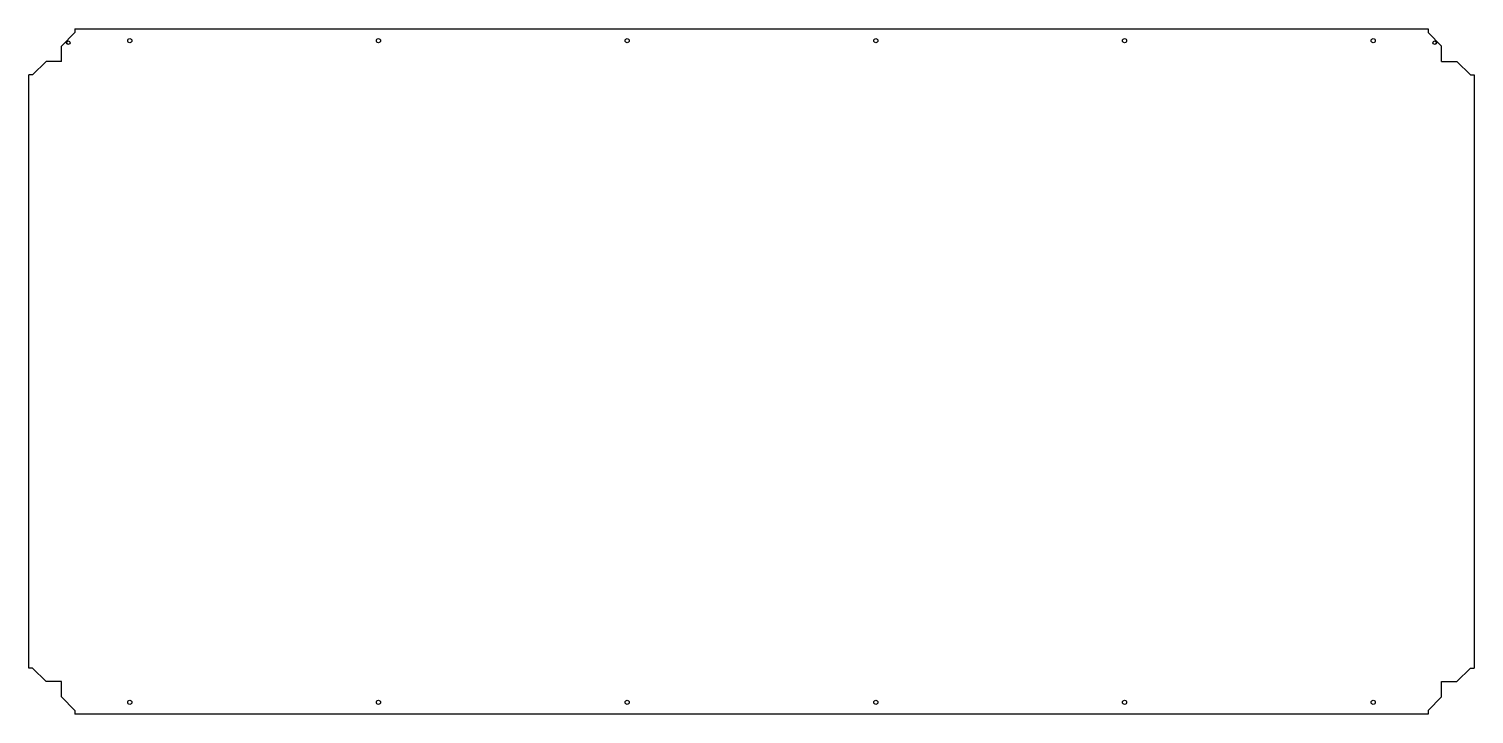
# Model space of a CAD drawing. Header units: millimetres. Extents: x 0 to 2092, y 0 to 992.
import ezdxf

# ---------------------------------------------------------------- set-up
doc = ezdxf.new("R2010")
doc.units = ezdxf.units.MM

msp = doc.modelspace()

# ---------------------------------------------------------------- linework, layer by layer
at = {"color": 7, "linetype": 'Continuous', "lineweight": 25}
for p, q in [((47.1, 967), (66.7, 986.6)), ((66.7, 992), (66.7, 986.6)), ((66.7, 992), (2025.3, 992)), ((2025.3, 992), (2025.3, 986.6)), ((2025.3, 986.6), (2044.9, 967)), ((47.1, 944.9), (47.1, 967)), ((2044.9, 944.9), (2044.9, 967)), ((5.4, 925.3), (25, 944.9)), ((47.1, 944.9), (25, 944.9)), ((2044.9, 944.9), (2067, 944.9)), ((2067, 944.9), (2086.6, 925.3)), ((0, 66.7), (0, 925.3)), ((5.4, 925.3), (0, 925.3)), ((2086.6, 925.3), (2092, 925.3)), ((2092, 925.3), (2092, 66.7)), ((5.4, 66.7), (0, 66.7)), ((25, 47.1), (5.4, 66.7)), ((2086.6, 66.7), (2067, 47.1)), ((2086.6, 66.7), (2092, 66.7)), ((47.1, 47.1), (25, 47.1)), ((47.1, 25), (47.1, 47.1)), ((2044.9, 47.1), (2067, 47.1)), ((2044.9, 25), (2044.9, 47.1)), ((66.7, 5.4), (47.1, 25)), ((2044.9, 25), (2025.3, 5.4)), ((66.7, 5.4), (66.7, 0)), ((2025.3, 0), (66.7, 0)), ((2025.3, 5.4), (2025.3, 0))]:
    msp.add_line(p, q, dxfattribs=at)
for centre, radius in [((57, 972), 2.5), ((146, 975), 3), ((506, 975), 3), ((866, 975), 3), ((1226, 975), 3), ((1586, 975), 3), ((1946, 975), 3), ((2035, 972), 2.5), ((146, 17), 3), ((506, 17), 3), ((866, 17), 3), ((1226, 17), 3), ((1586, 17), 3), ((1946, 17), 3)]:
    msp.add_circle(centre, radius, dxfattribs=at)

doc.saveas('drawing.dxf')
